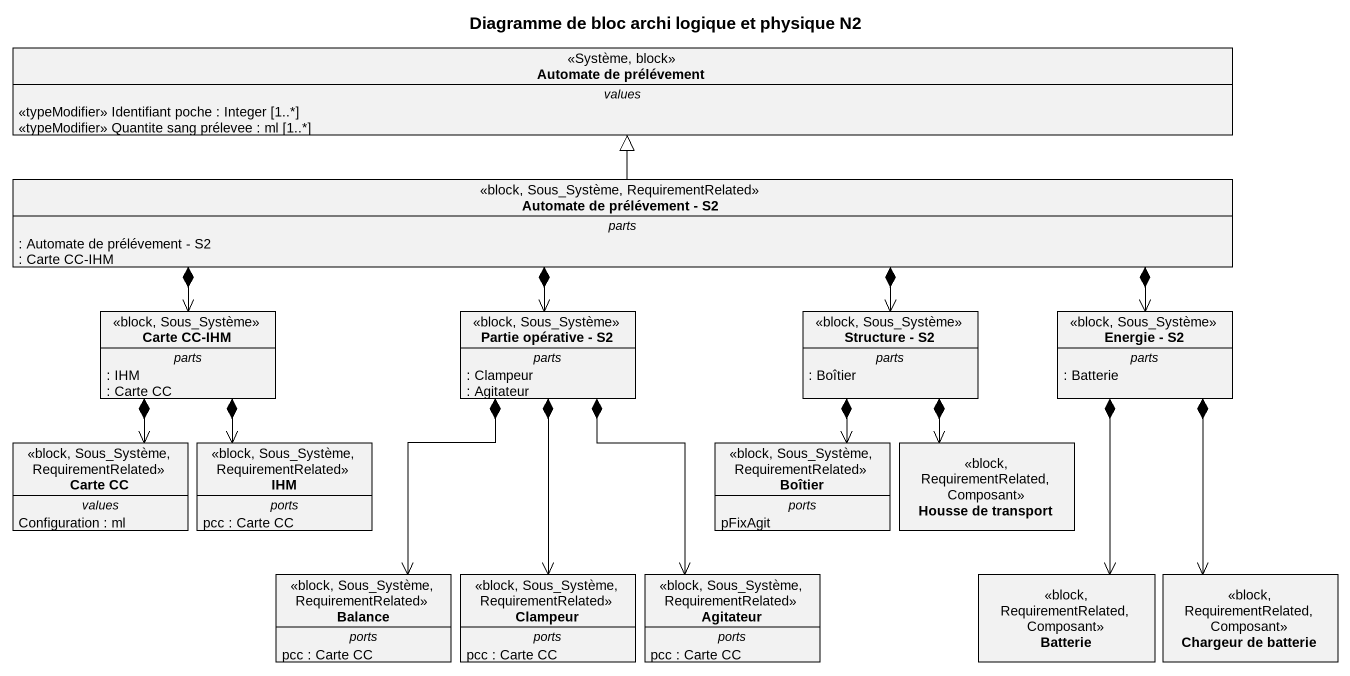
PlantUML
@startuml
title Diagramme de bloc archi logique et physique N2
hide circle
hide empty members
class "Automate de prélévement" as Automate_de_prélévement <<Système, block>> {
  -- values --
  <<typeModifier>> Identifiant poche : Integer [1..*]
  <<typeModifier>> Quantite sang prélevee : ml [1..*]
}
class "Automate de prélévement - S2" as Automate_de_prélévement_S2 <<block, Sous_Système, RequirementRelated>> {
  -- parts --
  : Automate de prélévement - S2
  : Carte CC-IHM
}
class "Carte CC-IHM" as Carte_CC_IHM <<block, Sous_Système>> {
  -- parts --
  : IHM
  : Carte CC
}
class "Partie opérative - S2" as Partie_opérative_S2 <<block, Sous_Système>> {
  -- parts --
  : Clampeur
  : Agitateur
}
class "Structure - S2" as Structure_S2 <<block, Sous_Système>> {
  -- parts --
  : Boîtier
}
class "Energie - S2" as Energie_S2 <<block, Sous_Système>> {
  -- parts --
  : Batterie
}
class "Carte CC" as Carte_CC <<block, Sous_Système, RequirementRelated>> {
  -- values --
  Configuration : ml
}
class IHM <<block, Sous_Système, RequirementRelated>> {
  -- ports --
  pcc : Carte CC
}
class Boîtier <<block, Sous_Système, RequirementRelated>> {
  -- ports --
  pFixAgit
}
class "Housse de transport" as Housse_de_transport <<block, RequirementRelated, Composant>>
class Balance <<block, Sous_Système, RequirementRelated>> {
  -- ports --
  pcc : Carte CC
}
class Clampeur <<block, Sous_Système, RequirementRelated>> {
  -- ports --
  pcc : Carte CC
}
class Agitateur <<block, Sous_Système, RequirementRelated>> {
  -- ports --
  pcc : Carte CC
}
class Batterie <<block, RequirementRelated, Composant>>
class "Chargeur de batterie" as Chargeur_de_batterie <<block, RequirementRelated, Composant>>
Automate_de_prélévement_S2 -up-|> Automate_de_prélévement
Automate_de_prélévement_S2 *-left-> Carte_CC_IHM
Automate_de_prélévement_S2 *--> Partie_opérative_S2
Automate_de_prélévement_S2 *-right-> Structure_S2
Automate_de_prélévement_S2 *-right-> Energie_S2
Carte_CC_IHM *--> Carte_CC
Carte_CC_IHM *--> IHM
Partie_opérative_S2 *--> Balance
Partie_opérative_S2 *--> Clampeur
Partie_opérative_S2 *--> Agitateur
Structure_S2 *--> Boîtier
Structure_S2 *--> Housse_de_transport
Energie_S2 *--> Batterie
Energie_S2 *--> Chargeur_de_batterie
@enduml
